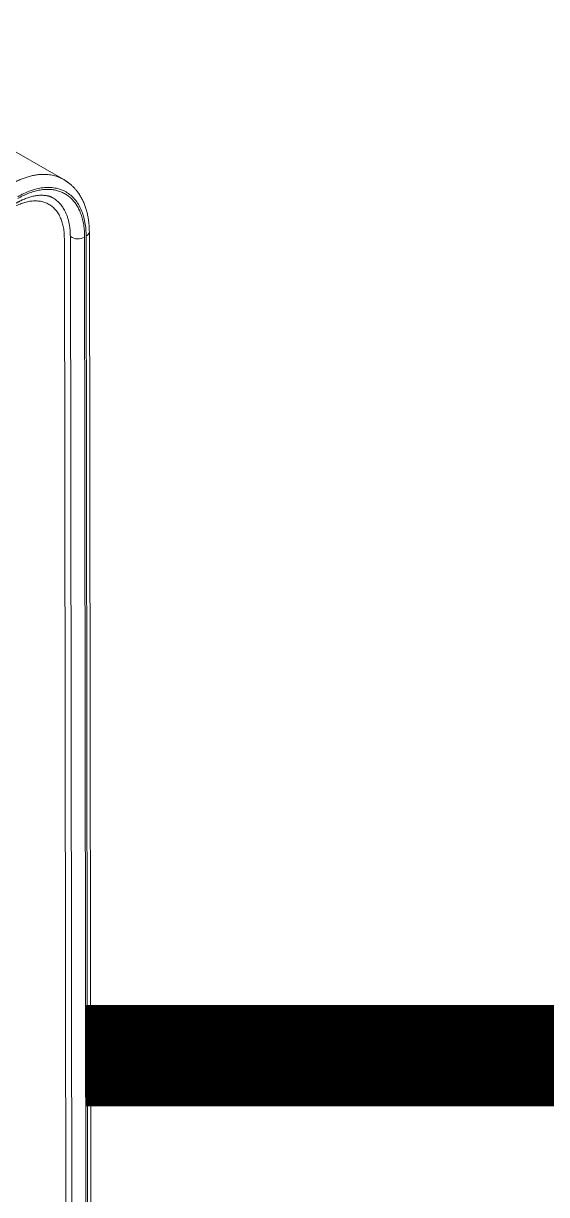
# Model space of a CAD drawing. Header units: millimetres. Extents: x 8533 to 164433, y 5768 to 115327.
# Drawn here: x 72408 to 72839, y 110106 to 111069 of the extents above; entities that cross this region are included whole.
import ezdxf

# ---------------------------------------------------------------- set-up
doc = ezdxf.new("R2010")
doc.units = ezdxf.units.MM
doc.header["$LTSCALE"] = 250
doc.linetypes.add('HIDDENX2', pattern=[19.05, 12.7, -6.35])
doc.layers.add('10_G-ENP_매립관', color=80, linetype='HIDDENX2', lineweight=30)
doc.layers.add('Smoke', color=5, linetype='Continuous')

msp = doc.modelspace()

# ---------------------------------------------------------------- linework, layer by layer
at = {"layer": '10_G-ENP_매립관', "color": 1, "linetype": 'ByBlock', "const_width": 83.35, "elevation": -0.36}
msp.add_lwpolyline([(72459.52, 110219.87), (80092.97, 110219.87)], dxfattribs=at)
at = {"layer": 'Smoke', "color": 7, "linetype": 'Continuous', "lineweight": 20}
for p, q in [((72218.24, 111068.97, -0.36), (72441.04, 110940.73, -0.36)), ((72464.28, 109550.32, -0.36), (72462.47, 110897.09, -0.36)), ((72443.73, 109542.55, -0.36), (72441.91, 110892.14, -0.36)), ((72446.85, 110893.58, -0.36), (72448.67, 109546.83, -0.36)), ((72458.61, 110893.25, -0.36), (72460.43, 109546.49, -0.36)), ((72461.65, 109547.2, -0.36), (72459.84, 110893.96, -0.36))]:
    msp.add_line(p, q, dxfattribs=at)
for centre, radius, start, end in [((72458.44, 110898.03, -0.36), 4.21, 288.9745, 346.91777), ((72453.08, 110902.65, -0.36), 10.92, 235.52688, 300.48857)]:
    msp.add_arc(centre, radius, start, end, dxfattribs=at)
for points, weights in [([(72441.04, 110940.73, -0.36), (72422.92, 110951.16, -0.36), (72397.33, 110936.36, -0.36)], [0.853696573326, 0.853700345421, 1]), ([(72459.84, 110893.96, -0.36), (72459.73, 110958.89, -0.36), (72403.53, 110926.37, -0.36)], [1, 0.707393146458, 1]), ([(72432.31, 110925.58, -0.36), (72446.81, 110917.23, -0.36), (72446.85, 110893.58, -0.36)], [0.853683691102, 0.853681579039, 1]), ([(72441.91, 110892.14, -0.36), (72441.84, 110942.12, -0.36), (72398.58, 110917.07, -0.36)], [1, 0.707106781192, 1])]:
    msp.add_rational_spline(points, weights, degree=2, dxfattribs=at)
for points, knots in [([(72462.47, 110897.09, -0.36), (72462.46, 110903.17, -0.36), (72460.08, 110917.82, -0.36), (72453.38, 110930.31, -0.36), (72445.76, 110937.98, -0.36), (72441.04, 110940.73, -0.36)], [0, 0, 0, 0.212594, 0.557008, 0.798118, 1, 1, 1]), ([(72402.15, 110921.09, -0.36), (72405.87, 110923.24, -0.36), (72417.08, 110927.72, -0.36), (72427.54, 110927.57, -0.36), (72431.55, 110926.03, -0.36), (72432.31, 110925.58, -0.36)], [0, 0, 0, 0.191949, 0.591863, 0.871339, 1, 1, 1]), ([(72403.53, 110924.94, -0.36), (72410.93, 110929.21, -0.36), (72427.51, 110933.54, -0.36), (72443.46, 110929.63, -0.36), (72454.52, 110917.32, -0.36), (72458.58, 110901.07, -0.36), (72458.6, 110893.24, -0.36)], [0, 0, 0, 0.01151518, 0.02668116, 0.04185086, 0.05703973, 0.06761161, 0.06761161, 0.06761161])]:
    msp.add_open_spline(points, degree=2, knots=knots, dxfattribs=at)

doc.saveas('drawing.dxf')
